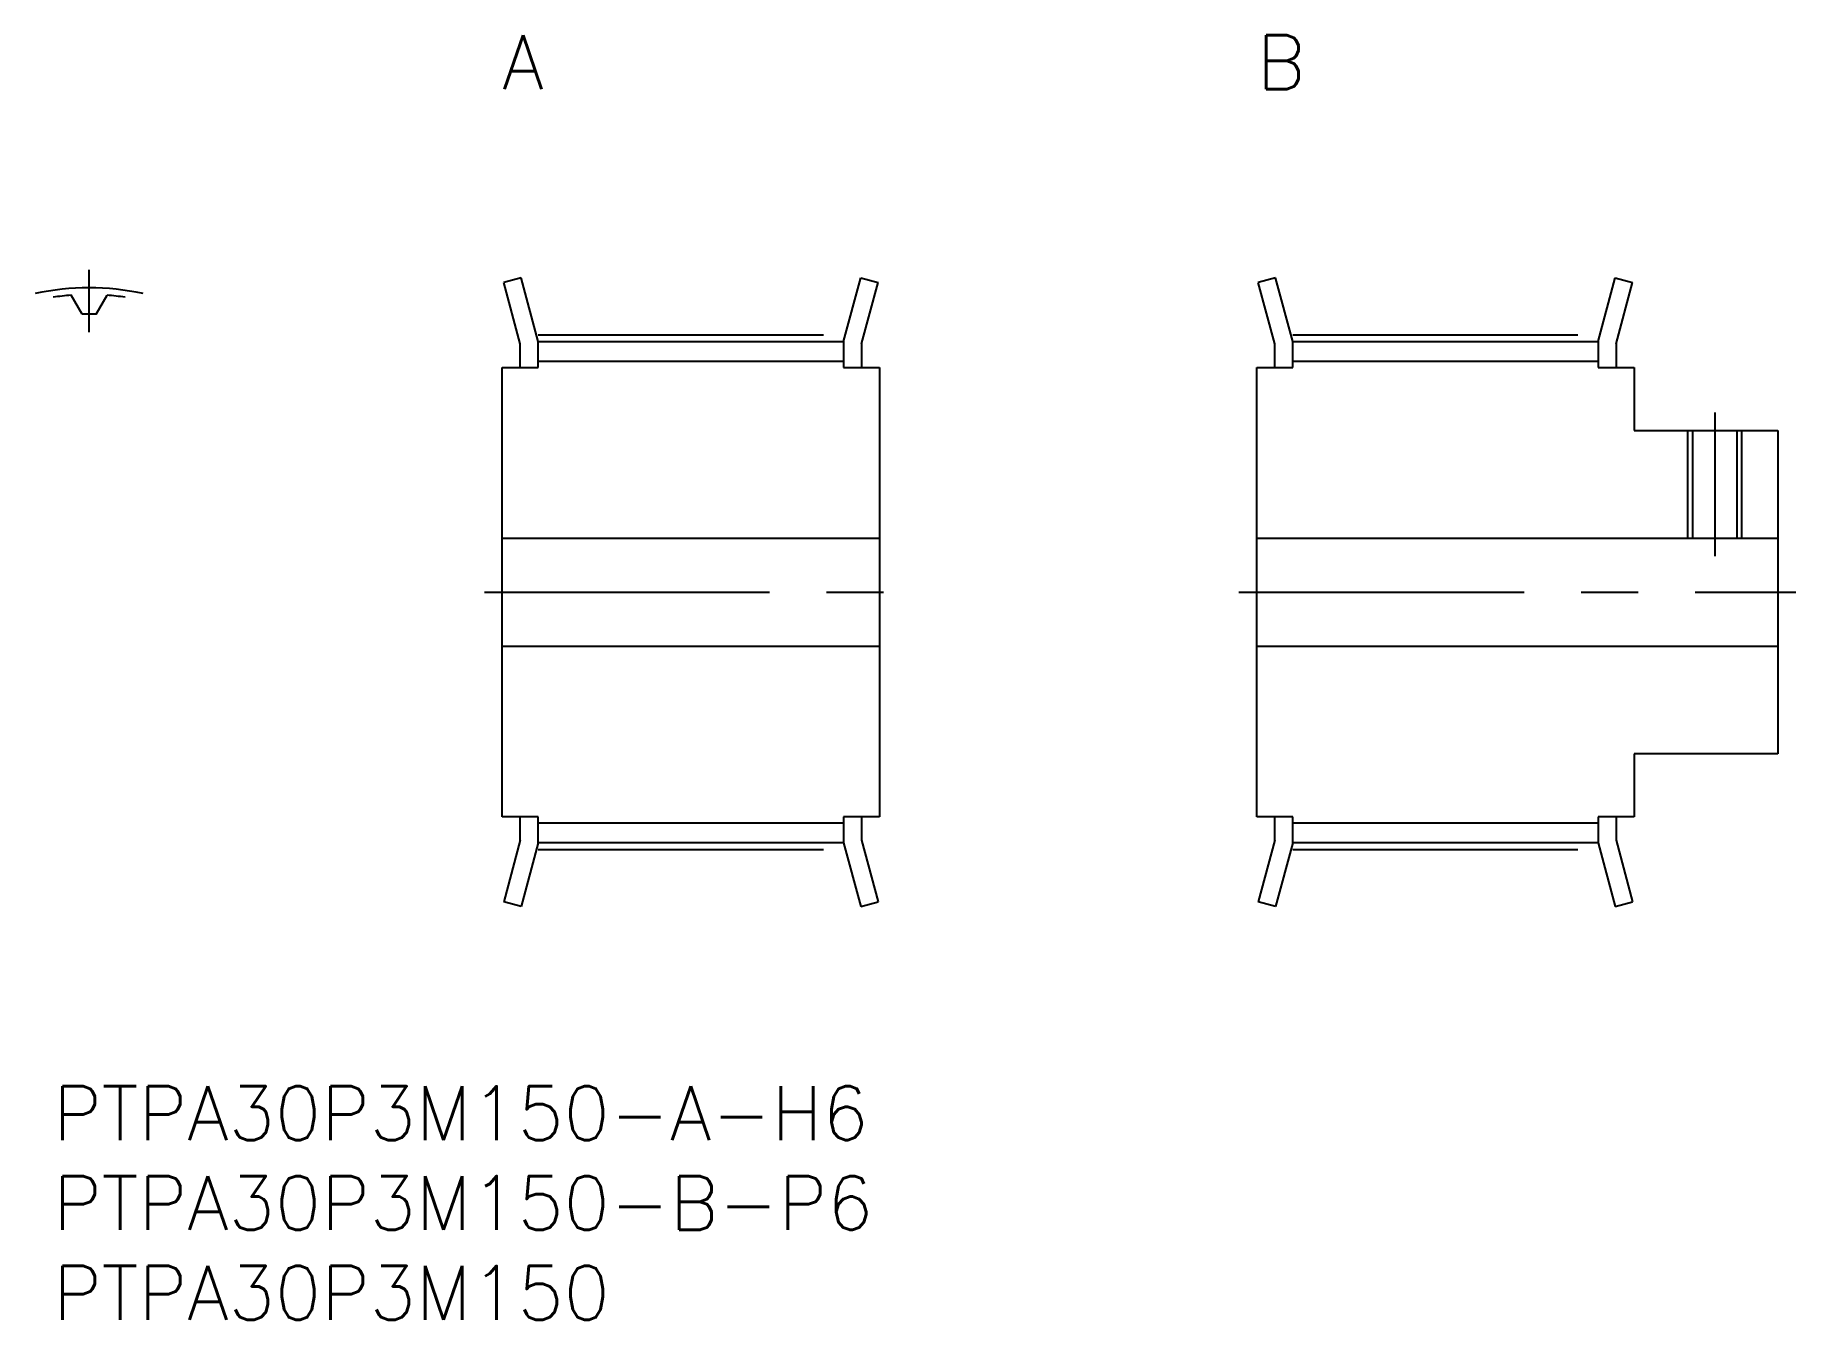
# Model space of a CAD drawing. Extents: x -1 to 97, y -13 to 58.5.
import ezdxf

# ---------------------------------------------------------------- set-up
doc = ezdxf.new("R2010")
doc.units = 0
doc.header["$LTSCALE"] = 0.5
doc.linetypes.add('CENTER', pattern=[50.8, 31.75, -6.35, 6.35, -6.35])
for name, color, linetype in [('MSM_CENTER', 1, 'CENTER'), ('MSM_CONTINUOUS', 7, 'CONTINUOUS'), ('MSM_NARROW', 5, 'CONTINUOUS'), ('MSM_PART_NUMBER', 7, 'CONTINUOUS')]:
    doc.layers.add(name, color=color, linetype=linetype)
doc.styles.get("Standard").update_dxf_attribs({"font": 'txt.shx', "height": 3, "bigfont": 'bigfont.shx'})

# ---------------------------------------------------------------- blocks, each defined once
blk = doc.blocks.new('*U99')
at = {"layer": 'MSM_PART_NUMBER'}
blk.add_text('PTPA30P3M150-B-P6', height=3, dxfattribs=at).set_placement((0, -8))
blk = doc.blocks.new('*U100')
at = {"layer": 'MSM_PART_NUMBER'}
blk.add_text('PTPA30P3M150', height=3, dxfattribs=at).set_placement((0, -13))
blk = doc.blocks.new('*U101')
at = {"layer": 'MSM_PART_NUMBER'}
blk.add_text('PTPA30P3M150-A-H6', height=3, dxfattribs=at).set_placement((0, -3))
blk = doc.blocks.new('*U102')
at = {"layer": 'MSM_PART_NUMBER'}
blk.add_text('A', height=3, dxfattribs=at).set_placement((25, 55.5))
blk = doc.blocks.new('*U103')
at = {"layer": 'MSM_PART_NUMBER'}
blk.add_text('B', height=3, dxfattribs=at).set_placement((67, 55.5))

msp = doc.modelspace()

# ---------------------------------------------------------------- linework, layer by layer
at = {"layer": 'MSM_CENTER'}
for p, q in [((2, 41.971), (2, 45.441)), ((26.998, 41.825), (44.002, 41.825)), ((68.998, 41.825), (86.002, 41.825)), ((92.5, 37.5), (92.5, 29.5)), ((24, 27.5), (47, 27.5)), ((66, 27.5), (97, 27.5)), ((26.998, 13.175), (44.002, 13.175)), ((68.998, 13.175), (86.002, 13.175))]:
    msp.add_line(p, q, dxfattribs=at)
msp.add_arc((2, 30.116), 14.325, 77.91139, 102.08861, dxfattribs=at)
at = {"layer": 'MSM_CONTINUOUS'}
for p, q in [((26.047, 45), (25.082, 44.741)), ((26, 41.313), (25.082, 44.741)), ((27, 41.445), (26.047, 45)), ((44, 41.445), (44.953, 45)), ((44.953, 45), (45.918, 44.741)), ((45, 41.313), (45.918, 44.741)), ((68.047, 45), (67.082, 44.741)), ((68, 41.313), (67.082, 44.741)), ((69, 41.445), (68.047, 45)), ((86, 41.445), (86.953, 45)), ((86.953, 45), (87.918, 44.741)), ((87, 41.313), (87.918, 44.741)), ((1.613, 42.965), (1, 44.025)), ((2.387, 42.965), (3, 44.025)), ((26, 40), (26, 41.313)), ((27, 40), (27, 41.445)), ((27, 41.445), (44, 41.445)), ((44, 41.445), (44, 40)), ((45, 41.313), (45, 40)), ((68, 40), (68, 41.313)), ((69, 40), (69, 41.445)), ((69, 41.445), (86, 41.445)), ((86, 41.445), (86, 40)), ((87, 41.313), (87, 40)), ((27, 40.355), (44, 40.355)), ((69, 40.355), (86, 40.355)), ((25, 15), (25, 40)), ((25, 40), (27, 40)), ((44, 40), (46, 40)), ((46, 40), (46, 15)), ((67, 15), (67, 40)), ((67, 40), (69, 40)), ((86, 40), (88, 40)), ((88, 40), (88, 36.5)), ((88, 36.5), (96, 36.5)), ((91.27, 30.5), (91.27, 36.5)), ((93.729, 30.5), (93.729, 36.5)), ((96, 36.5), (96, 18.5)), ((25, 30.5), (46, 30.5)), ((67, 30.5), (96, 30.5)), ((25, 24.5), (46, 24.5)), ((67, 24.5), (96, 24.5)), ((96, 18.5), (88, 18.5)), ((88, 18.5), (88, 15)), ((27, 15), (25, 15)), ((26, 13.687), (26, 15)), ((27, 13.555), (27, 15)), ((44, 15), (44, 13.555)), ((46, 15), (44, 15)), ((45, 15), (45, 13.687)), ((69, 15), (67, 15)), ((68, 13.687), (68, 15)), ((69, 13.555), (69, 15)), ((86, 15), (86, 13.555)), ((88, 15), (86, 15)), ((87, 15), (87, 13.687)), ((44, 14.645), (27, 14.645)), ((86, 14.645), (69, 14.645)), ((26, 13.687), (25.082, 10.259)), ((27, 13.555), (26.047, 10)), ((44, 13.555), (27, 13.555)), ((44, 13.555), (44.953, 10)), ((45, 13.687), (45.918, 10.259)), ((68, 13.687), (67.082, 10.259)), ((69, 13.555), (68.047, 10)), ((86, 13.555), (69, 13.555)), ((86, 13.555), (86.953, 10)), ((87, 13.687), (87.918, 10.259)), ((26.047, 10), (25.082, 10.259)), ((44.953, 10), (45.918, 10.259)), ((68.047, 10), (67.082, 10.259)), ((86.953, 10), (87.918, 10.259))]:
    msp.add_line(p, q, dxfattribs=at)
for radius, start, end in [(13.945, 94.11223, 98.24583), (13.945, 81.75417, 85.88777), (12.855, 88.2747, 91.7253)]:
    msp.add_arc((2, 30.116), radius, start, end, dxfattribs=at)
at = {"layer": 'MSM_NARROW'}
for p, q in [((91, 30.5), (91, 36.5)), ((94, 30.5), (94, 36.5))]:
    msp.add_line(p, q, dxfattribs=at)

# ---------------------------------------------------------------- block references
at = {"layer": 'MSM_CONTINUOUS'}
for name in ['*U102', '*U103', '*U101', '*U99', '*U100']:
    msp.add_blockref(name, (0, 0), dxfattribs=at)

doc.saveas('drawing.dxf')
